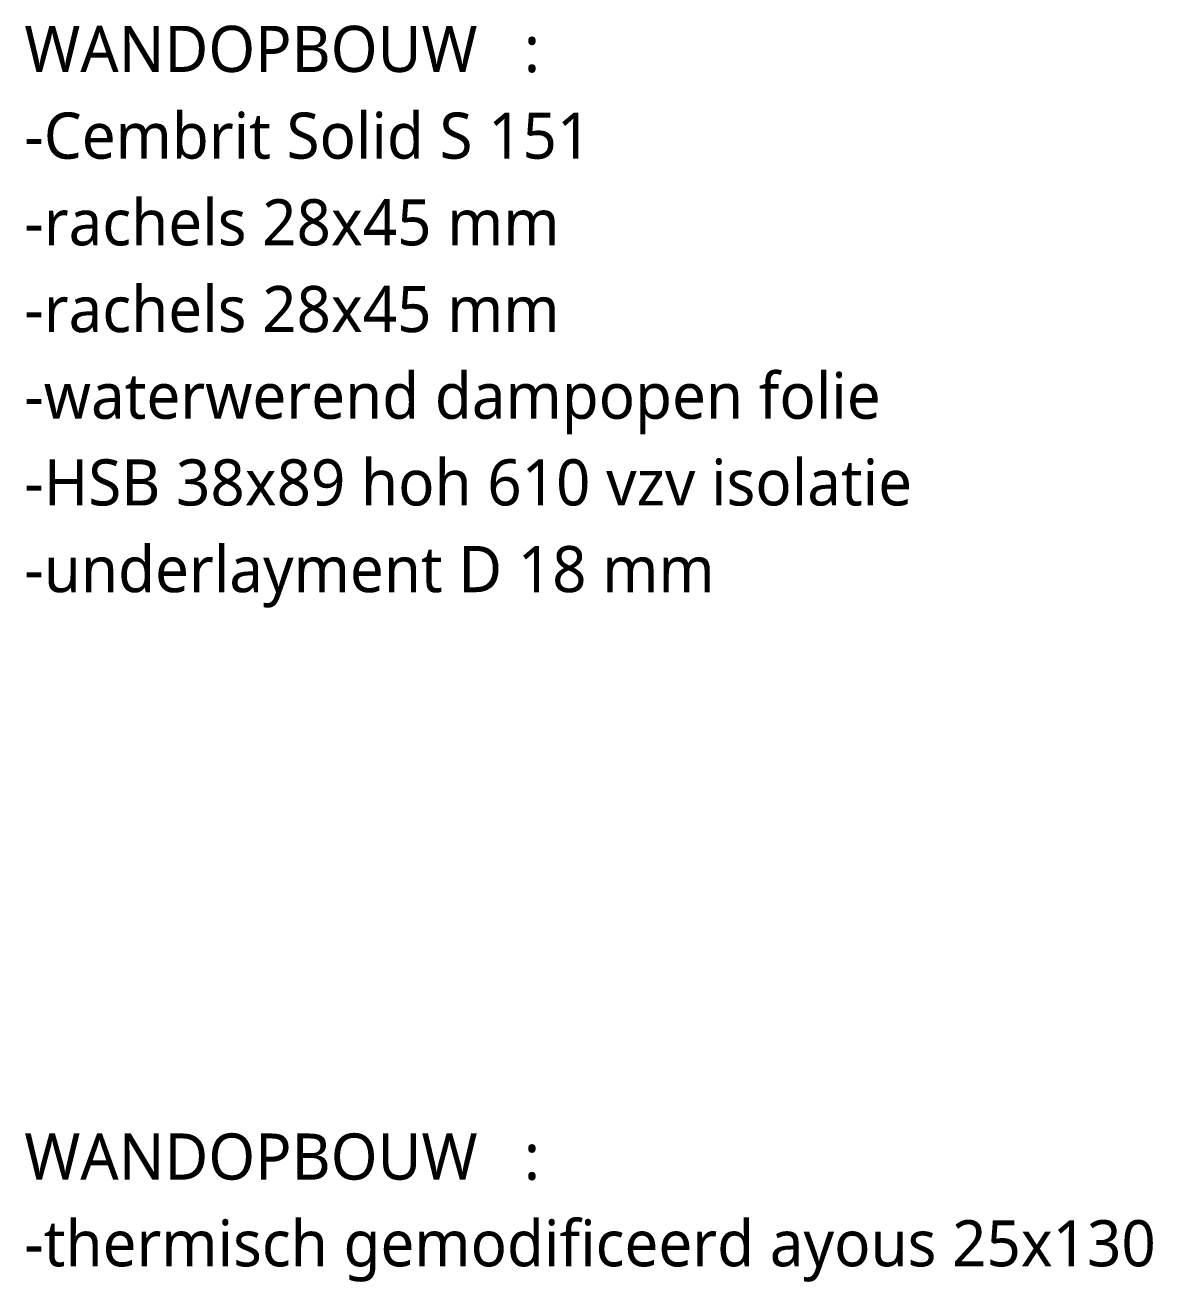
# Model space of a CAD drawing. Header units: millimetres. Extents: x 2927 to 18500, y -7154 to 6447.
# Drawn here: x 13154.5 to 13459.9, y 819.2 to 1159.6 of the extents above; entities that cross this region are included whole.
import ezdxf

# ---------------------------------------------------------------- set-up
doc = ezdxf.new("R2010")
doc.units = ezdxf.units.MM
doc.layers.add('G-ANNO-TEXT', color=231, linetype='Continuous', lineweight=13)
doc.styles.add('Segoe UI_3', font='segoeui.ttf', dxfattribs={"height": 12.5})
doc.styles.add('Segoe UI_B', font='segoeui.ttf', dxfattribs={"height": 12.5})

msp = doc.modelspace()

# ---------------------------------------------------------------- texts
at = {"layer": 'G-ANNO-TEXT', "color": 7, "char_height": 12.5, "attachment_point": 1}
for s, insert, width, style in [('WANDOPBOUW', (13154.27, 1159.43), 163.9451, 'Segoe UI_B'), (':', (13289.54, 1159.43), 4.4093, 'Segoe UI_3'), ('-Cembrit Solid S 151', (13154.27, 1135.95), 194.0084, 'Segoe UI_3'), ('-rachels 28x45 mm', (13154.27, 1112.47), 178.3755, 'Segoe UI_3'), ('-rachels 28x45 mm', (13154.27, 1088.98), 178.3755, 'Segoe UI_3'), ('-waterwerend dampopen folie', (13154.27, 1065.5), 284.5991, 'Segoe UI_3'), ('-HSB 38x89 hoh 610 vzv isolatie', (13154.27, 1042.02), 300.232, 'Segoe UI_3'), ('-underlayment D 18 mm', (13154.27, 1018.54), 231.6877, 'Segoe UI_3'), ('WANDOPBOUW', (13154.27, 859.43), 163.9451, 'Segoe UI_B'), (':', (13289.54, 859.43), 4.4093, 'Segoe UI_3'), ('-thermisch gemodificeerd ayous 25x130 ', (13154.27, 835.95), 382.4049, 'Segoe UI_3')]:
    msp.add_mtext(s, dxfattribs=dict(at, insert=insert, width=width, style=style))

doc.saveas('drawing.dxf')
